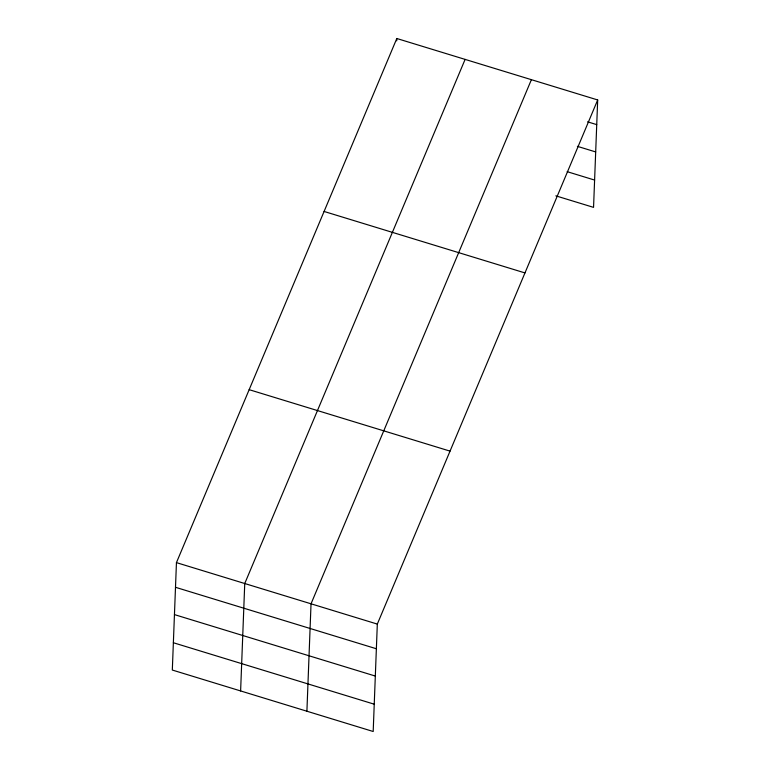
<?xml version="1.0" encoding="UTF-8"?>
<svg xmlns="http://www.w3.org/2000/svg" width="770" height="770" viewBox="0 0 770 770"><rect width="100%" height="100%" fill="white"/><g stroke="black" fill="none" stroke-linecap="round" stroke-linejoin="round"><path stroke-width="1.16" d="M176.446 562.629L172.316 670.044L373.19 731.5L377.319 624.085L597.684 99.956L396.81 38.5L176.446 562.629L377.319 624.085M240.615 690.94L244.745 583.525L465.109 59.396M306.903 711.22L311.032 603.805L531.396 79.676M396.714 40.849L396.81 38.5M597.684 99.956L593.554 207.371L555.834 195.84M587.587 121.833L596.731 124.624M577.394 146.338L595.682 151.931M567.172 171.672L594.604 180.065M324.093 211.461L524.957 272.917M249.162 389.668L450.036 451.124M175.502 587.298L376.366 648.754M174.453 614.604L375.317 676.06M173.365 642.738L374.239 704.194"/></g></svg>
